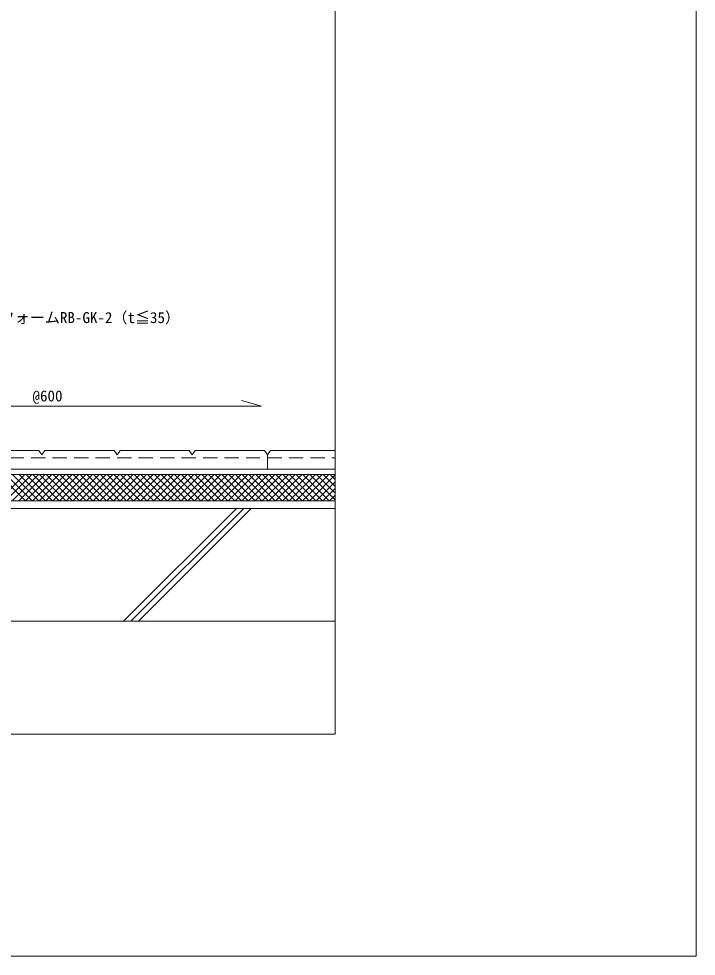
# Model space of a CAD drawing. Units: millimetres, scale not verified. Extents: x -1380 to 1380, y -955 to 955.
# Drawn here: x 479 to 1380, y -955 to 290 of the extents above; entities that cross this region are included whole.
import ezdxf
from ezdxf.enums import TextEntityAlignment as Align

# ---------------------------------------------------------------- set-up
doc = ezdxf.new("R2010")
doc.units = ezdxf.units.MM
doc.header["$LTSCALE"] = 3
doc.linetypes.add('USER1', pattern=[9.525, 6.35, -3.175])
for name, color, linetype, lineweight in [('0-0_0', 7, 'Continuous', 9), ('0-2_KUTAI', 3, 'Continuous', 18), ('0-3_BOUSUI', 1, 'Continuous', 18), ('0-4_MOJI', 7, 'Continuous', 18), ('0-5_HATCH', 9, 'Continuous', 18), ('0-6_sunpo', 7, 'Continuous', 18), ('0-A_BUHIN', 7, 'Continuous', 9), ('0-B_WAKU', 7, 'Continuous', 18)]:
    doc.layers.add(name, color=color, linetype=linetype, lineweight=lineweight)
doc.styles.add('ＭＳ ゴシック', font='')
doc.styles.get('ＭＳ ゴシック').set_extended_font_data('MS Gothic')

msp = doc.modelspace()

# ---------------------------------------------------------------- linework, layer by layer
at = {"layer": '0-0_0', "lineweight": 18}
msp.add_line((802.019, -224.343), (775.644, -216.915), dxfattribs=at)
msp.add_lwpolyline([(-899.981, -659.984), (900.023, -659.984), (900.023, 540.016), (-899.981, 540.016)], close=True, dxfattribs=at)
at = {"layer": '0-2_KUTAI'}
msp.add_line((900.023, -359.984), (-399.981, -359.984), dxfattribs=at)
msp.add_lwpolyline([(900.023, -509.984), (-399.981, -509.984), (-399.981, -659.984)], dxfattribs=at)
at = {"layer": '0-3_BOUSUI'}
msp.add_line((900.023, -314.984), (-381.338, -314.984), dxfattribs=at)
msp.add_lwpolyline([(900.023, -349.984), (-346.338, -349.984), (-389.981, -306.342), (-389.981, -145.484)], dxfattribs=at)
at = {"layer": '0-5_HATCH'}
for p, q in [((452.611, -349.984), (487.611, -314.984)), ((488.119, -349.984), (453.119, -314.984)), ((461.591, -349.984), (496.591, -314.984)), ((497.099, -349.984), (462.099, -314.984)), ((470.571, -349.984), (505.571, -314.984)), ((506.08, -349.984), (471.08, -314.984)), ((479.552, -349.984), (514.552, -314.984)), ((515.06, -349.984), (480.06, -314.984)), ((488.532, -349.984), (523.532, -314.984)), ((524.04, -349.984), (489.04, -314.984)), ((497.512, -349.984), (532.512, -314.984)), ((533.02, -349.984), (498.02, -314.984)), ((506.492, -349.984), (541.492, -314.984)), ((542.001, -349.984), (507.001, -314.984)), ((515.473, -349.984), (550.473, -314.984)), ((550.981, -349.984), (515.981, -314.984)), ((524.453, -349.984), (559.453, -314.984)), ((559.961, -349.984), (524.961, -314.984)), ((533.433, -349.984), (568.433, -314.984)), ((568.941, -349.984), (533.941, -314.984)), ((542.413, -349.984), (577.413, -314.984)), ((577.922, -349.984), (542.922, -314.984)), ((551.394, -349.984), (586.394, -314.984)), ((586.902, -349.984), (551.902, -314.984)), ((560.374, -349.984), (595.374, -314.984)), ((595.882, -349.984), (560.882, -314.984)), ((569.354, -349.984), (604.354, -314.984)), ((604.862, -349.984), (569.862, -314.984)), ((578.334, -349.984), (613.334, -314.984)), ((613.843, -349.984), (578.843, -314.984)), ((587.315, -349.984), (622.315, -314.984)), ((622.823, -349.984), (587.823, -314.984)), ((596.295, -349.984), (631.295, -314.984)), ((631.803, -349.984), (596.803, -314.984)), ((605.275, -349.984), (640.275, -314.984)), ((640.783, -349.984), (605.783, -314.984)), ((614.255, -349.984), (649.255, -314.984)), ((649.764, -349.984), (614.764, -314.984)), ((623.236, -349.984), (658.236, -314.984)), ((658.744, -349.984), (623.744, -314.984)), ((632.216, -349.984), (667.216, -314.984)), ((667.724, -349.984), (632.724, -314.984)), ((641.196, -349.984), (676.196, -314.984)), ((676.704, -349.984), (641.704, -314.984)), ((650.176, -349.984), (685.176, -314.984)), ((685.685, -349.984), (650.685, -314.984)), ((659.157, -349.984), (694.157, -314.984)), ((694.665, -349.984), (659.665, -314.984)), ((668.137, -349.984), (703.137, -314.984)), ((703.645, -349.984), (668.645, -314.984)), ((677.117, -349.984), (712.117, -314.984)), ((712.625, -349.984), (677.625, -314.984)), ((686.097, -349.984), (721.097, -314.984)), ((721.606, -349.984), (686.606, -314.984)), ((695.078, -349.984), (730.078, -314.984)), ((730.586, -349.984), (695.586, -314.984)), ((704.058, -349.984), (739.058, -314.984)), ((739.566, -349.984), (704.566, -314.984)), ((713.038, -349.984), (748.038, -314.984)), ((748.546, -349.984), (713.546, -314.984)), ((722.019, -349.984), (757.019, -314.984)), ((757.527, -349.984), (722.527, -314.984)), ((730.999, -349.984), (765.999, -314.984)), ((766.507, -349.984), (731.507, -314.984)), ((739.979, -349.984), (774.979, -314.984)), ((775.487, -349.984), (740.487, -314.984)), ((748.959, -349.984), (783.959, -314.984)), ((784.468, -349.984), (749.468, -314.984)), ((757.94, -349.984), (792.94, -314.984)), ((793.448, -349.984), (758.448, -314.984)), ((766.92, -349.984), (801.92, -314.984)), ((802.428, -349.984), (767.428, -314.984)), ((775.9, -349.984), (810.9, -314.984)), ((811.408, -349.984), (776.408, -314.984)), ((784.88, -349.984), (819.88, -314.984)), ((820.389, -349.984), (785.389, -314.984)), ((793.861, -349.984), (828.861, -314.984)), ((829.369, -349.984), (794.369, -314.984)), ((802.841, -349.984), (837.841, -314.984)), ((838.349, -349.984), (803.349, -314.984)), ((811.821, -349.984), (846.821, -314.984)), ((847.329, -349.984), (812.329, -314.984)), ((820.801, -349.984), (855.801, -314.984)), ((856.31, -349.984), (821.31, -314.984)), ((829.782, -349.984), (864.782, -314.984)), ((865.29, -349.984), (830.29, -314.984)), ((838.762, -349.984), (873.762, -314.984)), ((874.27, -349.984), (839.27, -314.984)), ((847.742, -349.984), (882.742, -314.984)), ((883.25, -349.984), (848.25, -314.984)), ((856.722, -349.984), (891.722, -314.984)), ((892.231, -349.984), (857.231, -314.984)), ((865.703, -349.984), (900.023, -315.664)), ((900.023, -348.796), (866.211, -314.984)), ((900.023, -339.816), (875.191, -314.984)), ((900.023, -330.836), (884.171, -314.984)), ((900.023, -321.855), (893.152, -314.984)), ((874.683, -349.984), (900.023, -324.645)), ((883.663, -349.984), (900.023, -333.625)), ((892.643, -349.984), (900.023, -342.605)), ((618.62, -509.984), (768.62, -359.984)), ((628.519, -509.984), (778.519, -359.984)), ((638.419, -509.984), (788.419, -359.984))]:
    msp.add_line(p, q, dxfattribs=at)
at = {"layer": '0-6_sunpo'}
msp.add_line((218.019, -224.343), (802.019, -224.343), dxfattribs=at)
at = {"layer": '0-A_BUHIN'}
for p, q in [((414.054, -282.984), (505.985, -282.984)), ((505.985, -282.984), (510.019, -288.677)), ((514.054, -282.984), (510.019, -288.677)), ((514.054, -282.984), (605.985, -282.984)), ((605.985, -282.984), (610.019, -288.677)), ((614.054, -282.984), (610.019, -288.677)), ((614.054, -282.984), (705.985, -282.984)), ((705.985, -282.984), (710.019, -288.677)), ((714.054, -282.984), (710.019, -288.677)), ((805.985, -282.984), (714.054, -282.984)), ((805.985, -282.984), (810.019, -288.677)), ((814.054, -282.984), (810.019, -288.677)), ((814.054, -282.984), (900.023, -282.984)), ((210.019, -307.984), (810.019, -307.984)), ((810.019, -307.984), (900.023, -307.984))]:
    msp.add_line(p, q, dxfattribs=at)
at = {"layer": '0-A_BUHIN', "linetype": 'USER1'}
for p, q in [((210.019, -292.984), (800.019, -292.984)), ((810.019, -292.984), (900.023, -292.984))]:
    msp.add_line(p, q, dxfattribs=at)
at = {"layer": '0-A_BUHIN'}
for points in [[(810.019, -288.677), (810.019, -307.984), (810.019, -288.677)], [(810.019, -307.984), (810.019, -288.677), (810.019, -307.984)]]:
    msp.add_lwpolyline(points, dxfattribs=at)
at = {"layer": '0-B_WAKU'}
msp.add_lwpolyline([(-1379.979, -954.984), (1380.021, -954.984), (1380.021, 955.016), (-1379.979, 955.016)], close=True, dxfattribs=at)

# ---------------------------------------------------------------- texts
at = {"layer": '0-4_MOJI', "style": 'ＭＳ ゴシック'}
for s, p in [('断熱材：ＲＢボードまたはスタイロフォームRB-GK-2（t≦35）', (134.15, -118.283)), ('@600', (497.639, -222.343))]:
    msp.add_text(s, height=14.66, dxfattribs=at).set_placement(p, align=Align.BOTTOM_LEFT)

doc.saveas('drawing.dxf')
